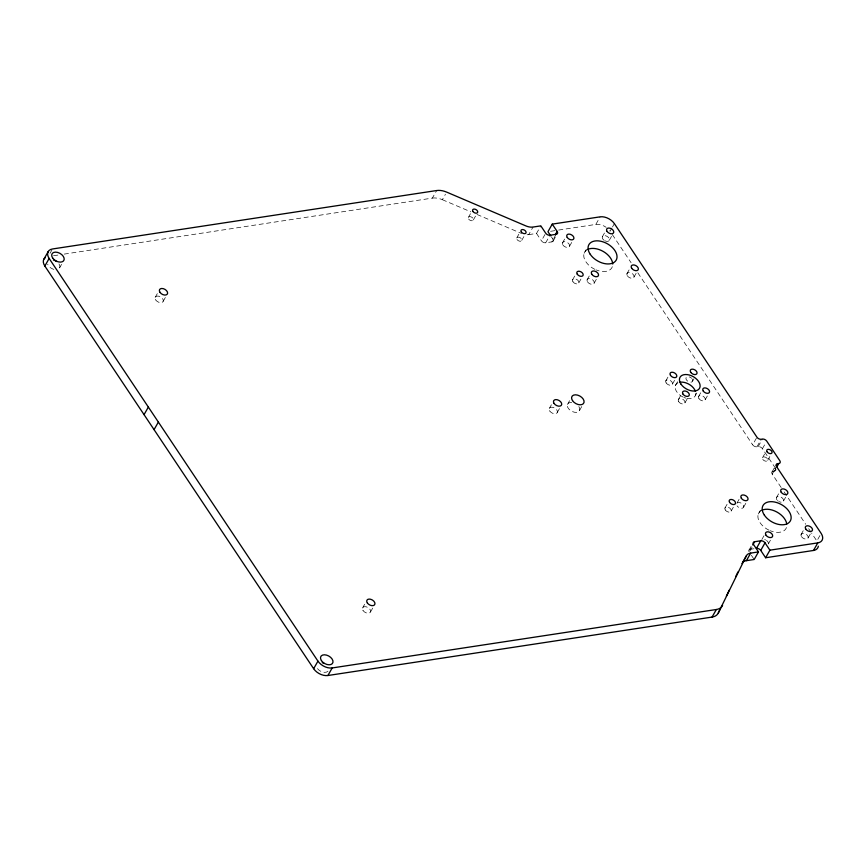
<?xml version="1.0" encoding="UTF-8"?>
<svg xmlns="http://www.w3.org/2000/svg" width="866" height="866" viewBox="0 0 866 866"><rect width="100%" height="100%" fill="white"/><g stroke="black" fill="none" stroke-linecap="round" stroke-linejoin="round"><path stroke-width="0.65" stroke-dasharray="4.33 3.25" d="M50.044 253.294L51.884 250.058M59.732 267.605L61.583 264.368M155.155 297.417L158.229 292.015M163.209 301.271L165.666 296.951M64.203 254.106L432.361 198.097L436.67 190.531M432.361 198.097A15.685 9.872 29.6 0 1 442.353 199.689L445.427 194.276M468.322 217.496L470.779 213.177M473.356 219.91L476.43 214.497M516.699 237.977L519.773 232.564M521.733 240.38L524.807 234.978M527.069 234.729A11.204 7.047 29.6 0 0 528.736 234.621L533.034 227.054M528.736 234.621L536.519 233.441L540.817 225.864M556.145 234.307L551.848 241.885L545.688 242.816A3.367 2.111 29.6 0 1 541.412 240.77L545.721 233.203M545.688 242.816L549.986 235.249M551.848 241.885A3.367 2.111 29.6 0 0 552.854 239.038L554.695 235.79M553.114 241.127L556.188 235.725M562.489 242.859L564.946 238.54M362.508 608.029L365.571 602.617M569.536 246.236L571.993 241.906M370.561 611.883L373.019 607.553M558.602 230.075L595.84 224.413L600.138 216.846M584.139 253.218L586.596 248.888M572.556 279.859L575.63 274.457M602.314 236.808L605.388 231.395M578.802 282.846L581.259 278.516M611.926 227.985L610.075 231.222A11.204 7.047 29.6 0 0 609.296 230.172M612.533 226.903L614.384 223.655M609.372 240.174L612.435 234.773M587.116 279.75L590.19 274.338M594.163 283.128L597.237 277.715M549.26 408.535L552.335 403.134M626.941 273.688L630.015 268.287M633.988 277.066L636.456 272.736M557.314 412.389L559.772 408.07M567.436 404.476L570.51 399.064M579.625 410.3L582.082 405.97M665.781 380.932L668.855 375.519M672.427 384.114L675.502 378.702M675.415 385.543L677.872 381.213M678.295 399.681L680.752 395.351M692.67 381.029L693.893 378.864M684.941 402.863L687.398 398.533M695.55 395.177L696.784 393.012M698.537 396.606L701.612 391.194M705.184 399.778L707.641 395.459M775.481 468.246L762.426 448.685A3.367 2.111 29.6 0 0 758.151 446.64L756.916 446.834A3.367 2.111 29.6 0 1 752.651 444.788L756.949 437.211M756.916 446.834L761.225 439.257M758.151 446.64L762.448 439.073M724.918 508.093L727.375 503.763M762.426 448.685L765.501 443.284M731.164 511.081L733.621 506.751M762.459 457.811L765.533 452.398M737.237 502.616L739.077 499.379M767.698 460.311L770.155 455.981M743.667 507.075L746.124 502.745M771.974 472.035L775.048 466.622M781.164 487.504L772.234 474.135A3.367 2.111 29.6 0 1 773.241 471.288L775.092 468.041M772.234 474.135L776.542 466.558M773.241 471.288L774.475 471.093L775.709 468.939M758.27 514.058L760.727 509.728M776.445 497.647L779.519 492.234M749.014 550.051L751.482 545.721M749.09 551.826A3.367 2.111 29.6 0 1 750.292 549.304L752.132 546.056M749.891 551.068L752.359 546.738M783.492 501.013L786.566 495.612M761.853 539.507L764.31 535.177M768.294 543.967L771.368 538.555M801.072 534.528L804.146 529.126M808.119 537.905L810.576 533.575M819.929 535.567L816.855 540.969L811.648 533.175M53.54 255.73L58.877 254.918M550.614 231.298L557.271 230.28M750.292 549.304L753.983 548.741M442.353 199.689L470.833 211.834M477.025 214.476L521.603 233.495M612.327 234.599L631.087 262.701M637.841 272.812L752.651 444.788M784.131 491.953L805.705 524.266M808.682 528.715L810.912 532.06M551.458 236.938L552.854 239.038M536.519 233.441L541.412 240.77M751.385 555.29L754.178 559.49M595.84 224.413A11.204 7.047 29.6 0 1 606.178 227.325M775.676 468.571A3.367 2.111 29.6 0 1 774.475 471.093M327.965 671.226A6.776 4.265 29.6 0 1 317.129 668.173M58.964 263.881A6.776 4.265 29.6 0 1 58.206 269.25M53.833 269.369A6.776 4.265 29.6 0 1 47.652 264.206M578.856 406.576A6.776 4.265 29.6 0 1 576.345 412.368A6.776 4.265 29.6 0 1 567.717 407.334A6.776 4.265 29.6 0 1 571.733 402.419M612.338 266.706A15.685 9.872 29.6 0 1 596.154 269.911M594.91 269.358A15.685 9.872 29.6 0 1 586.867 249.884M604.122 240.326A3.919 2.468 29.6 0 1 603.678 235.693A3.919 2.468 29.6 0 1 609.393 239.027A3.919 2.468 29.6 0 1 605.009 240.835M695.82 393.272A11.204 7.047 29.6 0 1 686.695 398.306M685.796 398.089A11.204 7.047 29.6 0 1 683.988 397.462M683.101 397.072A11.204 7.047 29.6 0 1 677.948 382.826M692.248 379.005A3.702 2.327 29.6 0 1 692.118 381.754A3.702 2.327 29.6 0 1 688.557 381.657M687.723 381.17A3.702 2.327 29.6 0 1 686.576 377.132A3.702 2.327 29.6 0 1 691.685 378.323M786.469 527.546A15.685 9.872 29.6 0 1 770.285 530.75M769.04 530.198A15.685 9.872 29.6 0 1 760.998 510.724M764.656 539.572A3.919 2.468 29.6 0 1 765.598 539.929M766.486 540.449A3.919 2.468 29.6 0 1 768.391 543.296M736.955 503.157A3.919 2.468 29.6 0 1 742.389 503.969A3.919 2.468 29.6 0 1 742.552 508.115A3.919 2.468 29.6 0 1 737.063 505.852M776.889 499.801A3.919 2.468 29.6 0 1 778.924 496.456A3.919 2.468 29.6 0 1 783.589 500.353A3.919 2.468 29.6 0 1 779.14 501.674M778.253 501.165A3.919 2.468 29.6 0 1 777.484 500.516M155.664 299.885A4.482 2.825 29.6 0 0 162.83 301.909A4.482 2.825 29.6 0 0 159.052 296.259A4.482 2.825 29.6 0 0 155.664 299.885M363.016 610.487A4.482 2.825 29.6 0 0 370.172 612.511A4.482 2.825 29.6 0 0 366.405 606.86A4.482 2.825 29.6 0 0 363.016 610.487M549.769 411.004A4.482 2.825 29.6 0 0 556.935 413.028A4.482 2.825 29.6 0 0 553.168 407.377A4.482 2.825 29.6 0 0 549.769 411.004M468.636 219.044A2.804 1.764 29.6 0 0 473.117 220.3A2.804 1.764 29.6 0 0 470.758 216.771A2.804 1.764 29.6 0 0 468.636 219.044M517.013 239.514A2.804 1.764 29.6 0 0 521.494 240.78A2.804 1.764 29.6 0 0 519.135 237.252A2.804 1.764 29.6 0 0 517.013 239.514M572.956 281.764A3.475 2.187 29.6 0 0 578.51 283.334A3.475 2.187 29.6 0 0 575.587 278.96A3.475 2.187 29.6 0 0 572.956 281.764M587.559 281.905A3.919 2.468 29.6 0 0 593.827 283.669A3.919 2.468 29.6 0 0 590.525 278.733A3.919 2.468 29.6 0 0 587.559 281.905M562.932 245.013A3.919 2.468 29.6 0 0 569.2 246.788A3.919 2.468 29.6 0 0 565.909 241.841A3.919 2.468 29.6 0 0 562.932 245.013M627.385 275.843A3.919 2.468 29.6 0 0 633.652 277.618A3.919 2.468 29.6 0 0 630.361 272.671A3.919 2.468 29.6 0 0 627.385 275.843M698.959 398.631A3.702 2.327 29.6 0 0 704.87 400.298A3.702 2.327 29.6 0 0 701.752 395.643A3.702 2.327 29.6 0 0 698.959 398.631M678.717 401.716A3.702 2.327 29.6 0 0 684.627 403.383A3.702 2.327 29.6 0 0 681.51 398.717A3.702 2.327 29.6 0 0 678.717 401.716M666.192 382.967A3.702 2.327 29.6 0 0 672.113 384.634A3.702 2.327 29.6 0 0 668.996 379.968A3.702 2.327 29.6 0 0 666.192 382.967M762.794 459.402A2.912 1.829 29.6 0 0 767.449 460.723A2.912 1.829 29.6 0 0 765.003 457.053A2.912 1.829 29.6 0 0 762.794 459.402M801.515 536.682A3.919 2.468 29.6 0 0 807.783 538.457A3.919 2.468 29.6 0 0 804.492 533.51A3.919 2.468 29.6 0 0 801.515 536.682M725.318 509.998A3.475 2.187 29.6 0 0 730.872 511.568A3.475 2.187 29.6 0 0 727.949 507.195A3.475 2.187 29.6 0 0 725.318 509.998"/><path stroke-width="1.3" d="M45.248 257.678A11.204 7.047 29.6 0 0 44.837 266.035L313.654 668.704A11.204 7.047 29.6 0 0 327.9 675.512L712.058 617.079A15.685 9.872 29.6 0 0 718.282 613.02L720.588 608.203M726.368 596.133L729.248 590.103M735.602 576.832L737.908 572.004M718.282 613.02L746.243 555.994A11.204 7.047 29.6 0 1 750.692 553.103L758.475 551.913L753.582 544.573A3.367 2.111 29.6 0 1 754.589 541.726L760.749 540.795A3.367 2.111 29.6 0 1 765.024 542.841L769.917 550.17L765.62 557.747L760.727 550.408A3.367 2.111 29.6 0 0 756.451 548.362L760.749 540.795M43.971 259.042L48.269 251.476M44.837 266.035L49.145 258.458A11.204 7.047 29.6 0 1 52.501 248.975L436.67 190.531A15.685 9.872 29.6 0 1 446.65 192.111L525.9 225.918A11.204 7.047 29.6 0 0 533.034 227.054L540.817 225.864L545.721 233.203A3.367 2.111 29.6 0 0 549.986 235.249L556.145 234.307A3.367 2.111 29.6 0 0 557.163 231.46L552.259 224.121L600.138 216.846A11.204 7.047 29.6 0 1 614.384 223.655L756.949 437.211A3.367 2.111 29.6 0 0 761.225 439.257L762.448 439.073A3.367 2.111 29.6 0 1 766.724 441.119L779.79 460.68A3.367 2.111 29.6 0 1 778.783 463.526L776.932 466.774M144.048 414.652L148.357 407.074M154.061 429.644L158.37 422.078M552.259 224.121L547.962 231.698L550.754 235.888M555.312 234.708L557.163 231.46M313.654 668.704L317.952 661.137L49.145 258.458M327.9 675.512L332.198 667.946L716.355 609.502A15.685 9.872 29.6 0 0 722.58 605.453M776.315 465.876L777.549 463.711L778.783 463.526M746.243 555.994L742.563 562.478A11.204 7.047 29.6 0 1 746.395 560.67L754.178 559.49L758.475 551.913M752.749 544.974L754.589 541.726M712.058 617.079L716.355 609.502M746.395 560.67L750.692 553.103M760.727 550.408L765.024 542.841M765.62 557.747L813.499 550.462L817.796 542.885A11.204 7.047 29.6 0 0 821.163 533.402L776.542 466.558A3.367 2.111 29.6 0 1 777.549 463.711M769.917 550.17L817.796 542.885M818.348 546.208A11.204 7.047 29.6 0 1 813.499 550.462M741.946 563.56A11.204 7.047 29.6 0 1 742.14 563.192M322.26 662.685A6.776 4.265 29.6 0 1 323.895 663.302M53.454 260.017A6.776 4.265 29.6 0 1 56.604 261.532M587.689 249.43A15.685 9.872 29.6 0 1 603.375 251.53A15.685 9.872 29.6 0 1 612.717 264.043M680.037 382.209A11.204 7.047 29.6 0 1 695.387 391.172M761.82 510.269A15.685 9.872 29.6 0 1 776.91 512.033A15.685 9.872 29.6 0 1 786.761 523.93M332.198 667.946A11.204 7.047 29.6 0 1 317.952 661.137M741.361 498.286A3.919 2.468 29.6 0 0 747.629 500.05A3.919 2.468 29.6 0 0 744.338 495.114A3.919 2.468 29.6 0 0 741.361 498.286M805.813 529.115A3.919 2.468 29.6 0 0 812.092 530.88A3.919 2.468 29.6 0 0 808.79 525.943A3.919 2.468 29.6 0 0 805.813 529.115M781.197 492.224A3.919 2.468 29.6 0 0 787.465 493.988A3.919 2.468 29.6 0 0 784.163 489.052A3.919 2.468 29.6 0 0 781.197 492.224M729.616 502.432A3.475 2.187 29.6 0 0 735.169 504.001A3.475 2.187 29.6 0 0 732.246 499.617A3.475 2.187 29.6 0 0 729.616 502.432M321.427 660.606A6.776 4.265 29.6 0 0 332.273 663.659A6.776 4.265 29.6 0 0 326.569 655.118A6.776 4.265 29.6 0 0 321.427 660.606M52.62 257.938A6.776 4.265 29.6 0 0 63.456 260.991A6.776 4.265 29.6 0 0 57.751 252.45A6.776 4.265 29.6 0 0 52.62 257.938M159.961 292.307A4.482 2.825 29.6 0 0 167.127 294.332A4.482 2.825 29.6 0 0 163.36 288.681A4.482 2.825 29.6 0 0 159.961 292.307M367.314 602.909A4.482 2.825 29.6 0 0 374.48 604.933A4.482 2.825 29.6 0 0 370.713 599.283A4.482 2.825 29.6 0 0 367.314 602.909M572.513 400.622A6.776 4.265 29.6 0 0 583.348 403.686A6.776 4.265 29.6 0 0 577.644 395.134A6.776 4.265 29.6 0 0 572.513 400.622M554.067 403.426A4.482 2.825 29.6 0 0 561.233 405.45A4.482 2.825 29.6 0 0 557.466 399.8A4.482 2.825 29.6 0 0 554.067 403.426M472.944 211.466A2.804 1.764 29.6 0 0 477.415 212.733A2.804 1.764 29.6 0 0 475.066 209.204A2.804 1.764 29.6 0 0 472.944 211.466M521.321 231.947A2.804 1.764 29.6 0 0 525.792 233.203A2.804 1.764 29.6 0 0 523.443 229.674A2.804 1.764 29.6 0 0 521.321 231.947M577.254 274.197A3.475 2.187 29.6 0 0 582.807 275.767A3.475 2.187 29.6 0 0 579.884 271.383A3.475 2.187 29.6 0 0 577.254 274.197M591.857 274.338A3.919 2.468 29.6 0 0 598.125 276.102A3.919 2.468 29.6 0 0 594.834 271.155A3.919 2.468 29.6 0 0 591.857 274.338M590.222 254.268A15.685 9.872 29.6 0 0 615.304 261.337A15.685 9.872 29.6 0 0 602.108 241.571A15.685 9.872 29.6 0 0 590.222 254.268M567.23 237.446A3.919 2.468 29.6 0 0 573.508 239.211A3.919 2.468 29.6 0 0 570.207 234.275A3.919 2.468 29.6 0 0 567.23 237.446M631.693 268.276A3.919 2.468 29.6 0 0 637.961 270.04A3.919 2.468 29.6 0 0 634.659 265.104A3.919 2.468 29.6 0 0 631.693 268.276M607.066 231.384A3.919 2.468 29.6 0 0 613.334 233.16A3.919 2.468 29.6 0 0 610.032 228.213A3.919 2.468 29.6 0 0 607.066 231.384M680.979 384.125A11.204 7.047 29.6 0 0 698.894 389.17A11.204 7.047 29.6 0 0 689.466 375.054A11.204 7.047 29.6 0 0 680.979 384.125M703.257 391.064A3.702 2.327 29.6 0 0 709.167 392.731A3.702 2.327 29.6 0 0 706.061 388.065A3.702 2.327 29.6 0 0 703.257 391.064M690.743 372.315A3.702 2.327 29.6 0 0 696.654 373.982A3.702 2.327 29.6 0 0 693.547 369.317A3.702 2.327 29.6 0 0 690.743 372.315M683.014 394.138A3.702 2.327 29.6 0 0 688.925 395.805A3.702 2.327 29.6 0 0 685.818 391.151A3.702 2.327 29.6 0 0 683.014 394.138M670.5 375.389A3.702 2.327 29.6 0 0 676.411 377.056A3.702 2.327 29.6 0 0 673.304 372.402A3.702 2.327 29.6 0 0 670.5 375.389M767.092 451.835A2.912 1.829 29.6 0 0 771.758 453.145A2.912 1.829 29.6 0 0 769.3 449.476A2.912 1.829 29.6 0 0 767.092 451.835M764.353 515.108A15.685 9.872 29.6 0 0 789.424 522.176A15.685 9.872 29.6 0 0 776.239 502.41A15.685 9.872 29.6 0 0 764.353 515.108M765.988 535.177A3.919 2.468 29.6 0 0 772.255 536.942A3.919 2.468 29.6 0 0 768.965 531.995A3.919 2.468 29.6 0 0 765.988 535.177"/></g></svg>
